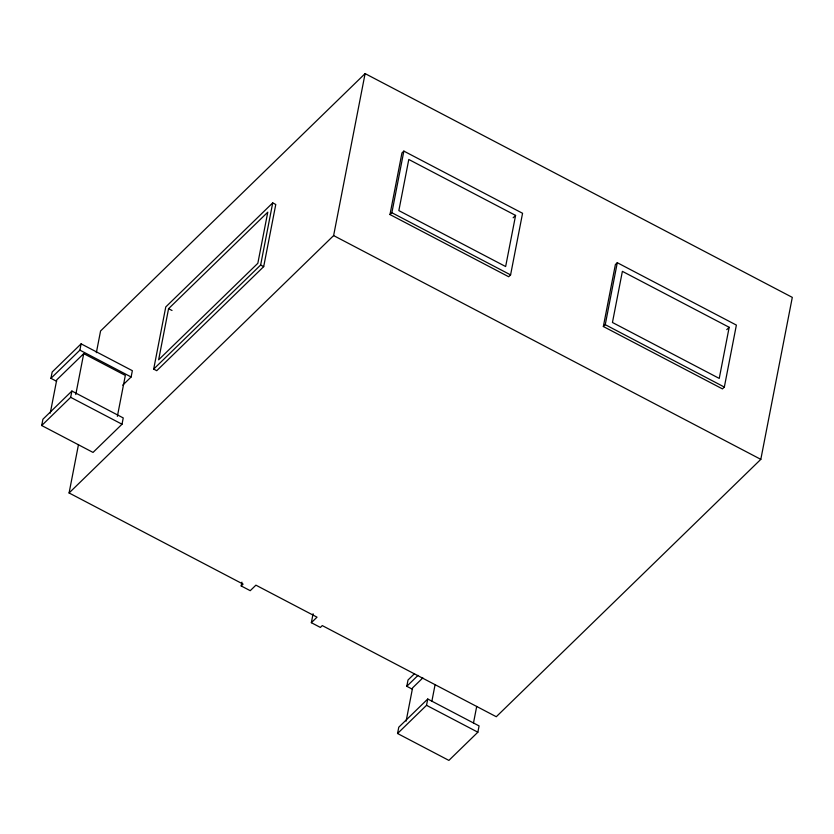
<?xml version="1.0" encoding="UTF-8"?>
<svg xmlns="http://www.w3.org/2000/svg" width="834" height="834" viewBox="0 0 834 834"><rect width="100%" height="100%" fill="white"/><g stroke="black" fill="none" stroke-linecap="round" stroke-linejoin="round"><path stroke-width="1.25" d="M41.7 425.528L42.92 419.231L71.901 391.042L123.234 417.928L122.014 424.225L93.033 452.414L41.7 425.528L70.671 397.338L71.901 391.042M56.639 381.305L50.937 378.323L52.167 372.027L81.117 343.848L132.356 370.692L131.126 376.989L122.723 385.162M50.269 413.132L56.733 379.887L83.723 353.626L125.329 375.425L117.375 416.343M50.937 378.323L79.897 350.144L81.117 343.848M75.769 394.555L83.723 353.626M96.358 352.667L100.57 330.983L365.104 73.6L792.3 297.373L760.816 459.357L496.282 716.729L322.278 625.594L320.381 627.429L311.343 622.696L317.024 617.17L255.913 585.166L250.231 590.681L241.193 585.948L243.09 584.113L69.086 492.967L78.5 444.501M153.685 369.087L165.768 306.943L272.718 202.891L275.773 204.486L263.69 266.63L156.74 370.692L153.685 369.087L260.635 265.035L272.718 202.891M168.572 308.684L158.637 359.808L257.831 263.294L267.777 212.17L168.572 308.684L172.012 310.488M241.193 585.948L241.933 582.153M69.086 492.967L333.621 235.584L365.104 73.6M389.978 214.557L401.957 152.945L403.854 151.1L522.564 213.285L510.585 274.897L508.688 276.742L389.978 214.557L391.876 212.712L403.854 151.1M311.343 622.696L313.084 613.751M397.547 733.503L398.777 727.206L427.748 699.017L479.081 725.914L477.861 732.21L448.89 760.399L397.547 733.503L426.528 705.314L427.748 699.017M412.486 689.28L406.794 686.299L408.014 680.002L414.55 673.643M406.127 721.118L412.59 687.862L422.828 677.906M515.589 215.412L505.644 266.536L398.85 210.595L408.785 159.471L515.589 215.412L513.15 217.778M431.866 701.258L435.098 684.631M473.472 723.047L476.704 706.429M603.347 326.511L615.388 264.555L617.285 262.71L736.38 325.093L724.339 387.059L722.452 388.894L603.347 326.511L605.244 324.666L617.285 262.71M729.177 327.293L719.242 378.417L612.448 322.477L622.383 271.352L729.177 327.293L726.748 329.659M406.794 686.299L418.001 675.394M391.876 212.712L510.585 274.897M605.244 324.666L724.339 387.059M333.621 235.584L760.816 459.357M260.635 265.035L263.69 266.63M79.897 350.144L131.126 376.989M70.671 397.338L122.014 424.225M426.528 705.314L477.861 732.21"/></g></svg>
